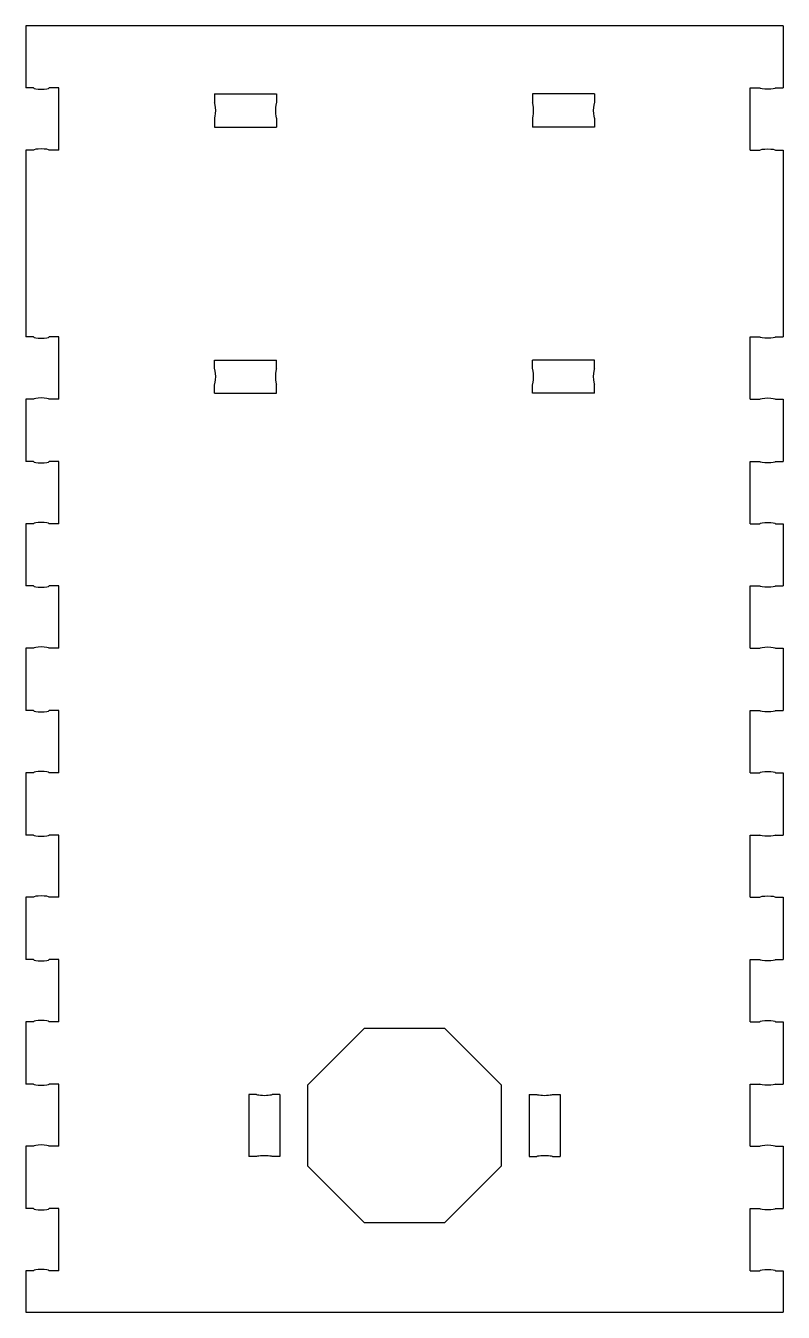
# Model space of a CAD drawing. Extents: x 0.24 to 3.12, y 3.41 to 8.29.
import ezdxf

# ---------------------------------------------------------------- set-up
doc = ezdxf.new("R2010")
doc.units = 0
doc.header["$LTSCALE"] = 0.5
doc.header["$MEASUREMENT"] = 0
doc.layers.add('VISIBLE', color=1, linetype='CONTINUOUS')

msp = doc.modelspace()

# ---------------------------------------------------------------- linework, layer by layer
at = {"layer": 'VISIBLE'}
for p, q in [((0.2441, 8.2894), (0.2441, 8.0531)), ((3.1181, 8.2894), (0.2441, 8.2894)), ((3.1181, 8.2894), (3.1181, 8.0531)), ((0.2736, 8.0531), (0.2441, 8.0531)), ((0.3701, 8.0531), (0.3327, 8.0531)), ((0.3701, 7.8169), (0.3701, 8.0531)), ((0.9598, 8.0305), (1.1961, 8.0305)), ((0.9598, 8.0305), (0.9598, 7.997)), ((1.1961, 8.0305), (1.1961, 7.997)), ((2.4024, 8.0305), (2.1661, 8.0305)), ((2.1661, 8.0305), (2.1661, 7.997)), ((2.4024, 8.0305), (2.4024, 7.997)), ((2.9921, 8.0531), (3.0295, 8.0531)), ((2.9921, 7.8169), (2.9921, 8.0531)), ((3.0886, 8.0531), (3.1181, 8.0531)), ((0.9598, 7.938), (0.9598, 7.9045)), ((1.1961, 7.938), (1.1961, 7.9045)), ((2.1661, 7.938), (2.1661, 7.9045)), ((2.4024, 7.938), (2.4024, 7.9045)), ((0.9598, 7.9045), (1.1961, 7.9045)), ((2.4024, 7.9045), (2.1661, 7.9045)), ((0.2441, 7.8169), (0.2441, 7.1083)), ((0.2736, 7.8169), (0.2441, 7.8169)), ((0.3701, 7.8169), (0.3327, 7.8169)), ((2.9921, 7.8169), (3.0295, 7.8169)), ((3.0886, 7.8169), (3.1181, 7.8169)), ((3.1181, 7.8169), (3.1181, 7.1083)), ((0.2736, 7.1083), (0.2441, 7.1083)), ((0.3701, 7.1083), (0.3327, 7.1083)), ((0.3701, 6.872), (0.3701, 7.1083)), ((2.9921, 7.1083), (3.0295, 7.1083)), ((2.9921, 6.872), (2.9921, 7.1083)), ((3.0886, 7.1083), (3.1181, 7.1083)), ((0.9598, 7.0207), (1.1961, 7.0207)), ((0.9598, 6.9872), (0.9598, 7.0207)), ((1.1961, 6.9872), (1.1961, 7.0207)), ((2.4024, 7.0207), (2.1661, 7.0207)), ((2.1661, 6.9872), (2.1661, 7.0207)), ((2.4024, 6.9872), (2.4024, 7.0207)), ((0.9598, 6.8947), (0.9598, 6.9281)), ((0.9598, 6.8947), (1.1961, 6.8947)), ((1.1961, 6.8947), (1.1961, 6.9281)), ((2.1661, 6.8947), (2.1661, 6.9281)), ((2.4024, 6.8947), (2.1661, 6.8947)), ((2.4024, 6.8947), (2.4024, 6.9281)), ((0.2441, 6.872), (0.2441, 6.6358)), ((0.2736, 6.872), (0.2441, 6.872)), ((0.3701, 6.872), (0.3327, 6.872)), ((2.9921, 6.872), (3.0295, 6.872)), ((3.0886, 6.872), (3.1181, 6.872)), ((3.1181, 6.872), (3.1181, 6.6358)), ((0.2736, 6.6358), (0.2441, 6.6358)), ((0.3701, 6.6358), (0.3327, 6.6358)), ((0.3701, 6.3996), (0.3701, 6.6358)), ((2.9921, 6.6358), (3.0295, 6.6358)), ((2.9921, 6.3996), (2.9921, 6.6358)), ((3.0886, 6.6358), (3.1181, 6.6358)), ((0.2441, 6.3996), (0.2441, 6.1634)), ((0.2736, 6.3996), (0.2441, 6.3996)), ((0.3701, 6.3996), (0.3327, 6.3996)), ((2.9921, 6.3996), (3.0295, 6.3996)), ((3.0886, 6.3996), (3.1181, 6.3996)), ((3.1181, 6.3996), (3.1181, 6.1634)), ((0.2736, 6.1634), (0.2441, 6.1634)), ((0.3701, 6.1634), (0.3327, 6.1634)), ((0.3701, 5.9271), (0.3701, 6.1634)), ((2.9921, 6.1634), (3.0295, 6.1634)), ((2.9921, 5.9271), (2.9921, 6.1634)), ((3.0886, 6.1634), (3.1181, 6.1634)), ((0.2441, 5.9271), (0.2441, 5.6909)), ((0.2736, 5.9271), (0.2441, 5.9271)), ((0.3701, 5.9271), (0.3327, 5.9271)), ((2.9921, 5.9271), (3.0295, 5.9271)), ((3.0886, 5.9271), (3.1181, 5.9271)), ((3.1181, 5.9271), (3.1181, 5.6909)), ((0.2736, 5.6909), (0.2441, 5.6909)), ((0.3701, 5.6909), (0.3327, 5.6909)), ((0.3701, 5.4547), (0.3701, 5.6909)), ((2.9921, 5.6909), (3.0295, 5.6909)), ((2.9921, 5.4547), (2.9921, 5.6909)), ((3.0886, 5.6909), (3.1181, 5.6909)), ((0.2441, 5.4547), (0.2441, 5.2185)), ((0.2736, 5.4547), (0.2441, 5.4547)), ((0.3701, 5.4547), (0.3327, 5.4547)), ((2.9921, 5.4547), (3.0295, 5.4547)), ((3.0886, 5.4547), (3.1181, 5.4547)), ((3.1181, 5.4547), (3.1181, 5.2185)), ((0.2736, 5.2185), (0.2441, 5.2185)), ((0.3701, 5.2185), (0.3327, 5.2185)), ((0.3701, 4.9823), (0.3701, 5.2185)), ((2.9921, 5.2185), (3.0295, 5.2185)), ((2.9921, 4.9823), (2.9921, 5.2185)), ((3.0886, 5.2185), (3.1181, 5.2185)), ((0.2441, 4.9823), (0.2441, 4.746)), ((0.2736, 4.9823), (0.2441, 4.9823)), ((0.3701, 4.9823), (0.3327, 4.9823)), ((2.9921, 4.9823), (3.0295, 4.9823)), ((3.0886, 4.9823), (3.1181, 4.9823)), ((3.1181, 4.9823), (3.1181, 4.746)), ((0.2736, 4.746), (0.2441, 4.746)), ((0.3701, 4.746), (0.3327, 4.746)), ((0.3701, 4.5098), (0.3701, 4.746)), ((2.9921, 4.746), (3.0295, 4.746)), ((2.9921, 4.5098), (2.9921, 4.746)), ((3.0886, 4.746), (3.1181, 4.746)), ((0.2441, 4.5098), (0.2441, 4.2736)), ((0.2736, 4.5098), (0.2441, 4.5098)), ((0.3701, 4.5098), (0.3327, 4.5098)), ((2.9921, 4.5098), (3.0295, 4.5098)), ((3.0886, 4.5098), (3.1181, 4.5098)), ((3.1181, 4.5098), (3.1181, 4.2736)), ((1.5285, 4.4844), (1.3128, 4.2687)), ((1.8337, 4.4844), (1.5285, 4.4844)), ((2.0494, 4.2687), (1.8337, 4.4844)), ((0.2736, 4.2736), (0.2441, 4.2736)), ((0.3701, 4.2736), (0.3327, 4.2736)), ((0.3701, 4.0374), (0.3701, 4.2736)), ((1.3128, 4.2687), (1.3128, 3.9636)), ((2.0494, 3.9636), (2.0494, 4.2687)), ((2.9921, 4.2736), (3.0295, 4.2736)), ((2.9921, 4.0374), (2.9921, 4.2736)), ((3.0886, 4.2736), (3.1181, 4.2736)), ((1.1201, 4.2342), (1.0906, 4.2342)), ((1.0906, 4.2342), (1.0906, 3.998)), ((1.2087, 4.2342), (1.1791, 4.2342)), ((1.2087, 4.2342), (1.2087, 3.998)), ((2.1535, 4.2342), (2.1831, 4.2342)), ((2.1535, 4.2342), (2.1535, 3.998)), ((2.2421, 4.2342), (2.2717, 4.2342)), ((2.2717, 4.2342), (2.2717, 3.998)), ((0.2441, 4.0374), (0.2441, 3.8012)), ((0.2736, 4.0374), (0.2441, 4.0374)), ((0.3701, 4.0374), (0.3327, 4.0374)), ((2.9921, 4.0374), (3.0295, 4.0374)), ((3.0886, 4.0374), (3.1181, 4.0374)), ((3.1181, 4.0374), (3.1181, 3.8012)), ((1.1201, 3.998), (1.0906, 3.998)), ((1.2087, 3.998), (1.1791, 3.998)), ((1.3128, 3.9636), (1.5285, 3.7478)), ((1.8337, 3.7478), (2.0494, 3.9636)), ((2.1535, 3.998), (2.1831, 3.998)), ((2.2421, 3.998), (2.2717, 3.998)), ((0.2736, 3.8012), (0.2441, 3.8012)), ((0.3701, 3.8012), (0.3327, 3.8012)), ((0.3701, 3.5649), (0.3701, 3.8012)), ((2.9921, 3.8012), (3.0295, 3.8012)), ((2.9921, 3.5649), (2.9921, 3.8012)), ((3.0886, 3.8012), (3.1181, 3.8012)), ((1.5285, 3.7478), (1.8337, 3.7478)), ((0.2736, 3.5649), (0.2441, 3.5649)), ((0.2441, 3.5649), (0.2441, 3.4075)), ((0.3701, 3.5649), (0.3327, 3.5649)), ((2.9921, 3.5649), (3.0295, 3.5649)), ((3.0886, 3.5649), (3.1181, 3.5649)), ((3.1181, 3.5649), (3.1181, 3.4075)), ((0.2441, 3.4075), (3.1181, 3.4075))]:
    msp.add_line(p, q, dxfattribs=at)
for centre, major_axis in [((0.3031, 8.0531), (0.0295, 0)), ((0.9598, 7.9675), (0, 0.0295)), ((1.1961, 7.9675), (0, -0.0295)), ((2.1661, 7.9675), (0, 0.0295)), ((2.4024, 7.9675), (0, -0.0295)), ((0.3031, 7.8169), (-0.0295, 0)), ((0.3031, 7.1083), (0.0295, 0)), ((0.9598, 6.9577), (0, 0.0295)), ((1.1961, 6.9577), (0, -0.0295)), ((2.1661, 6.9577), (0, 0.0295)), ((2.4024, 6.9577), (0, -0.0295)), ((0.3031, 6.872), (-0.0295, 0)), ((0.3031, 6.6358), (0.0295, 0)), ((0.3031, 6.3996), (-0.0295, 0)), ((0.3031, 6.1634), (0.0295, 0)), ((0.3031, 5.9271), (-0.0295, 0)), ((0.3031, 5.6909), (0.0295, 0)), ((0.3031, 5.4547), (-0.0295, 0)), ((0.3031, 5.2185), (0.0295, 0)), ((0.3031, 4.9823), (-0.0295, 0)), ((0.3031, 4.746), (0.0295, 0)), ((0.3031, 4.5098), (-0.0295, 0)), ((0.3031, 4.2736), (0.0295, 0)), ((0.3031, 4.0374), (-0.0295, 0)), ((0.3031, 3.8012), (0.0295, 0)), ((0.3031, 3.5649), (-0.0295, 0))]:
    msp.add_ellipse(centre, major_axis=major_axis, ratio=0.166667, start_param=3.141593, end_param=6.283185, dxfattribs=at)
at = {"layer": 'VISIBLE', "extrusion": (0, 0, -1)}
for centre, major_axis, start_param, end_param in [((3.0591, 8.0531), (-0.0295, 0), 3.141593, 6.283185), ((3.0591, 7.8169), (0.0295, 0), 3.141593, 6.283185), ((3.0591, 7.1083), (-0.0295, 0), 3.141593, 6.283185), ((3.0591, 6.872), (0.0295, 0), 3.141593, 6.283185), ((3.0591, 6.6358), (-0.0295, 0), 3.141593, 6.283185), ((3.0591, 6.3996), (0.0295, 0), 3.141593, 6.283185), ((3.0591, 6.1634), (-0.0295, 0), 3.141593, 6.283185), ((3.0591, 5.9271), (0.0295, 0), 3.141593, 6.283185), ((3.0591, 5.6909), (-0.0295, 0), 3.141593, 6.283185), ((3.0591, 5.4547), (0.0295, 0), 3.141593, 6.283185), ((3.0591, 5.2185), (-0.0295, 0), 3.141593, 6.283185), ((3.0591, 4.9823), (0.0295, 0), 3.141593, 6.283185), ((3.0591, 4.746), (-0.0295, 0), 3.141593, 6.283185), ((3.0591, 4.5098), (0.0295, 0), 3.141593, 6.283185), ((3.0591, 4.2736), (-0.0295, 0), 3.141593, 6.283185), ((1.1496, 4.2342), (0.0295, 0), 0, 3.141593), ((2.2126, 4.2342), (0.0295, 0), 0, 3.141593), ((3.0591, 4.0374), (0.0295, 0), 3.141593, 6.283185), ((1.1496, 3.998), (-0.0295, 0), 0, 3.141593), ((2.2126, 3.998), (-0.0295, 0), 0, 3.141593), ((3.0591, 3.8012), (-0.0295, 0), 3.141593, 6.283185), ((3.0591, 3.5649), (0.0295, 0), 3.141593, 6.283185)]:
    msp.add_ellipse(centre, major_axis=major_axis, ratio=0.166667, start_param=start_param, end_param=end_param, dxfattribs=at)

doc.saveas('drawing.dxf')
